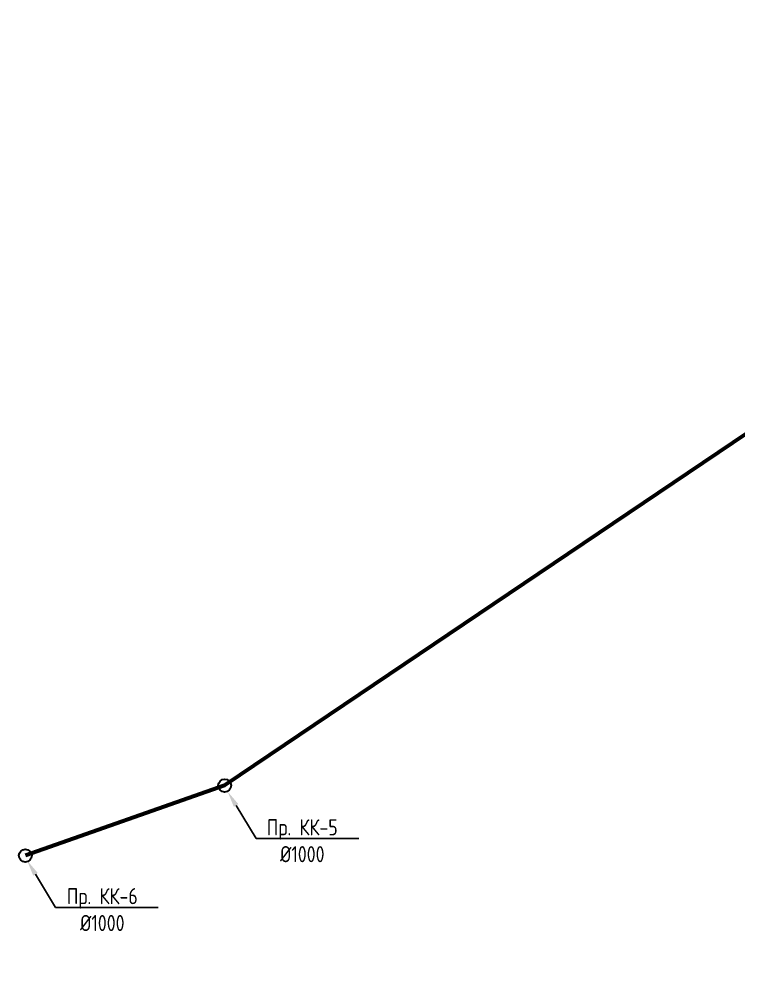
# Model space of a CAD drawing. Header units: millimetres. Extents: x 41457877 to 42425270, y 23449202 to 23614448.
# Drawn here: x 41867074 to 41922843, y 23533984 to 23607173 of the extents above; entities that cross this region are included whole.
import ezdxf
from ezdxf import colors
from ezdxf.entities.mleader import LeaderData, LeaderLine
from ezdxf.math import Vec2, Vec3

# ---------------------------------------------------------------- set-up
doc = ezdxf.new("R2010")
doc.units = ezdxf.units.MM
doc.layers.add('Выноски', color=7, linetype='Continuous')
doc.layers.add('Колодца К2', color=30, linetype='Continuous', lineweight=30)
doc.layers.add('Труба К2', color=7, linetype='Continuous', lineweight=60)
doc.styles.add('GOST 2.304', font='GOST_type.ttf')

msp = doc.modelspace()

# ---------------------------------------------------------------- linework, layer by layer
at = {"layer": 'Колодца К2'}
for centre in [(41883027.321, 23547746.75), (41867574.084, 23542317.194)]:
    msp.add_circle(centre, 500, dxfattribs=at)
at = {"layer": 'Труба К2'}
msp.add_lwpolyline([(42001561.653, 23598148.648), (41996467.279, 23607172.954), (41960954.847, 23594040.243), (41958160.302, 23593091.003), (41923627.797, 23575116.982), (41883027.322, 23547746.75), (41867591.806, 23542327.621)], dxfattribs=at)

# ---------------------------------------------------------------- leaders
at = {"layer": 'Выноски', "color": 0, "lineweight": -2}
ml = msp.add_multileader_mtext('Standard', dxfattribs=at)
ml.set_content('{\\C0;Пр. КК-5\\P%%C1000}', color=5, style='GOST 2.304')
ml.set_leader_properties(lineweight=-3)
ml.build(insert=Vec2(0, 0))
ml.multileader.update_dxf_attribs({"text_left_attachment_type": 6, "text_right_attachment_type": 6, "dogleg_length": 1, "arrow_head_size": 1250, "scale": 500})
ctx = ml.context
ctx.base_point, ctx.scale, ctx.char_height, ctx.arrow_head_size, ctx.landing_gap_size, ctx.plane_origin = Vec3(41885572.142, 23543637.399), 500, 1250, 1250, 900, Vec3(41881897.67, 23532069.628)
ctx.left_attachment, ctx.right_attachment, ctx.text_align_type = 6, 6, 1
notes = []
notes.append((ctx, [(0, (1, 1, 0), (41885472.294, 23543637.399), (1, 0), 99.848, [(1, [(41883266.567, 23547272.792)], 0, [])])]))
ctx.mtext.insert, ctx.mtext.alignment, ctx.mtext.flow_direction = Vec3(41889049.429, 23545137.399), 2, 5
ml = msp.add_multileader_mtext('Standard', dxfattribs=at)
ml.set_content('{\\C0;Пр. КК-6\\P%%C1000}', color=5, style='GOST 2.304')
ml.set_leader_properties(lineweight=-3)
ml.build(insert=Vec2(0, 0))
ml.multileader.update_dxf_attribs({"text_left_attachment_type": 6, "text_right_attachment_type": 6, "dogleg_length": 1, "arrow_head_size": 1250, "scale": 500})
ctx = ml.context
ctx.base_point, ctx.scale, ctx.char_height, ctx.arrow_head_size, ctx.landing_gap_size, ctx.plane_origin = Vec3(41870021.195, 23538299.909), 500, 1250, 1250, 900, Vec3(41866346.723, 23526732.138)
ctx.left_attachment, ctx.right_attachment, ctx.text_align_type = 6, 6, 1
notes.append((ctx, [(0, (1, 1, 0), (41869921.347, 23538299.909), (1, 0), 99.848, [(1, [(41867715.62, 23541935.302)], 0, [])])]))
ctx.mtext.insert, ctx.mtext.alignment, ctx.mtext.flow_direction = Vec3(41873543.157, 23539799.909), 2, 5
for ctx, leaders in notes:
    for number, flags, end, landing, length, lines in leaders:
        leader = LeaderData()
        leader.index, (leader.has_last_leader_line, leader.has_dogleg_vector, leader.attachment_direction) = number, flags
        leader.last_leader_point, leader.dogleg_vector, leader.dogleg_length = Vec3(end), Vec3(landing), length
        for number, points, colour, breaks in lines:
            line = LeaderLine()
            line.index, line.vertices, line.color, line.breaks = number, Vec3.list(points), colors.encode_raw_color(colour), breaks
            leader.lines.append(line)
        ctx.leaders.append(leader)

doc.saveas('drawing.dxf')
